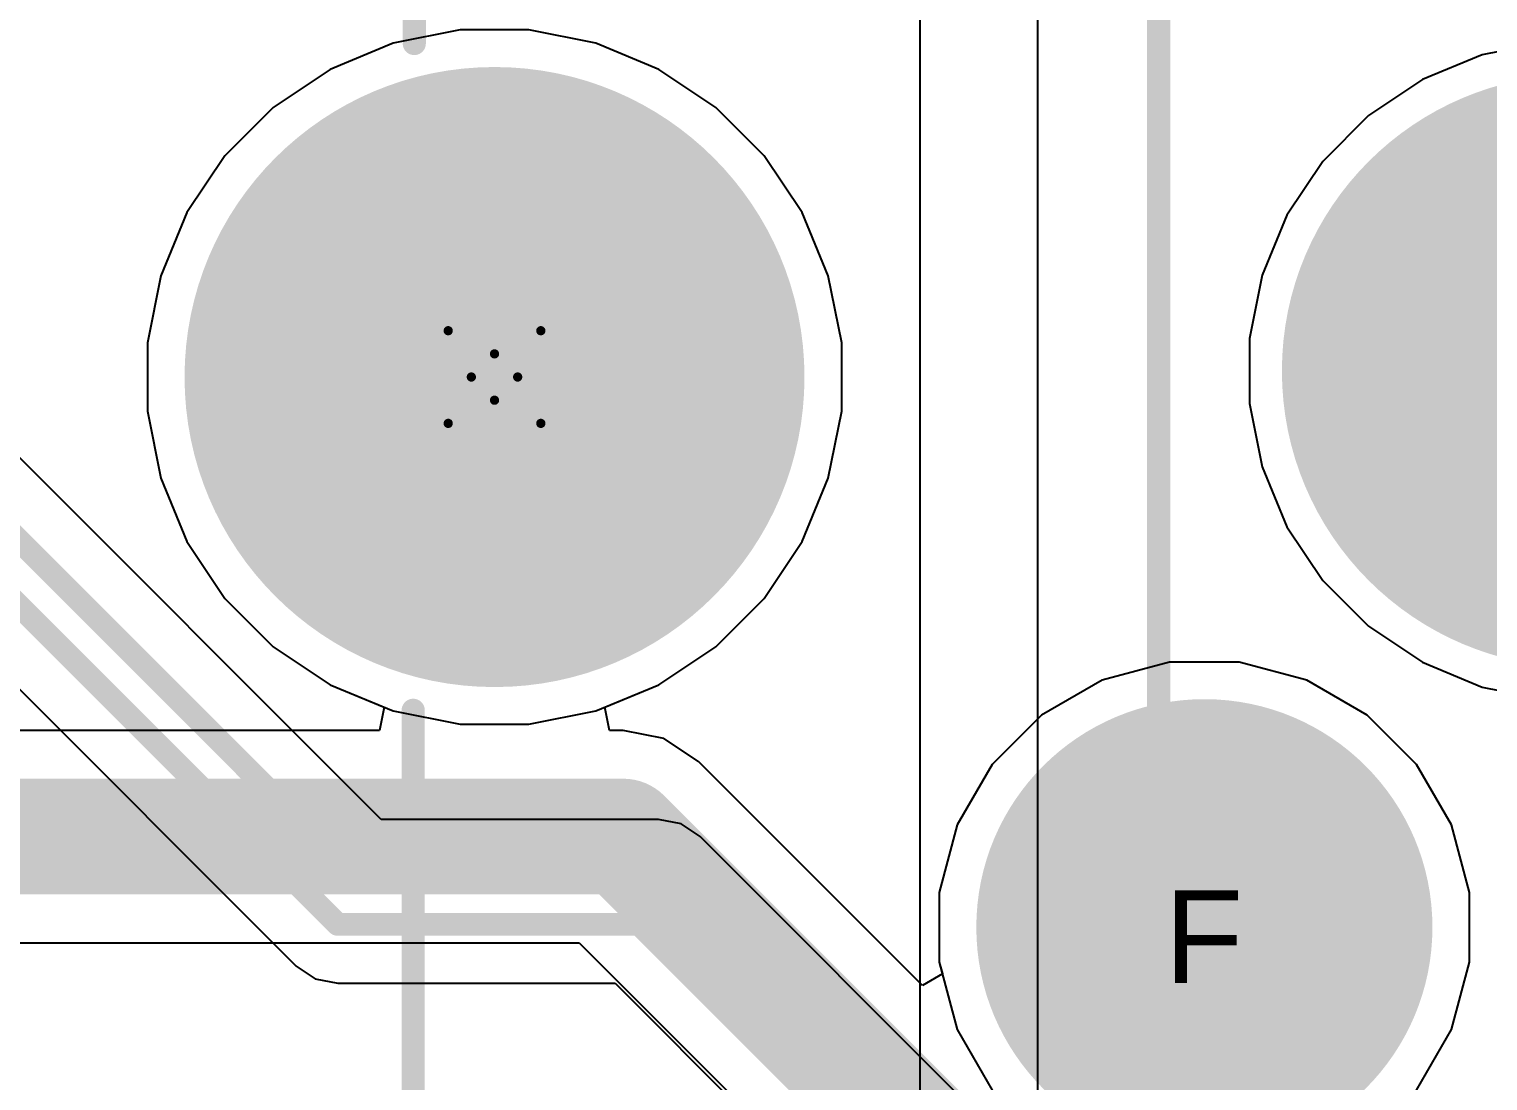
# Model space of a CAD drawing. Header units: inches. Extents: x 0 to 5271, y 0 to 5417.
# Drawn here: x 97.48 to 105.48, y 96.83 to 102.6 of the extents above; entities that cross this region are included whole.
import ezdxf

# ---------------------------------------------------------------- set-up
doc = ezdxf.new("R2010")
doc.units = ezdxf.units.IN
for name, color, linetype in [('Bottom Layer', 5, 'Continuous'), ('Bottom Solder', 6, 'Continuous'), ('Drill Drawing', 1, 'Continuous'), ('L2_GND1', 16, 'Continuous'), ('L3_SIG1', 76, 'Continuous'), ('L4_PWR', 90, 'Continuous'), ('L5_GND2', 156, 'Continuous'), ('L6_SIG2', 130, 'Continuous'), ('L7_GND3', 216, 'Continuous'), ('Multi-Layer', 9, 'Continuous'), ('Pad Holes', 156, 'Continuous'), ('Top Layer', 1, 'Continuous'), ('Top Overlay', 2, 'Continuous'), ('Top Solder', 216, 'Continuous')]:
    doc.layers.add(name, color=color, linetype=linetype)
doc.styles.add('Arial', font='', dxfattribs={"height": 0.2})
doc.styles.get('Arial').set_extended_font_data('Arial')

# ---------------------------------------------------------------- blocks, each defined once
blk = doc.blocks.new('HR911130C_519')
at = {"layer": 'Bottom Layer'}
h = blk.add_hatch(color=5, dxfattribs=at)
edge = h.paths.add_edge_path()
edge.add_arc((-7.75, -1.079), 1.2, 0, 360)
at = {"layer": 'Bottom Solder'}
h = blk.add_hatch(color=6, dxfattribs=at)
edge = h.paths.add_edge_path()
edge.add_arc((-7.75, -1.079), 1.2508, 0, 360)
at = {"layer": 'L2_GND1'}
h = blk.add_hatch(color=16, dxfattribs=at)
edge = h.paths.add_edge_path()
edge.add_arc((-7.75, -1.079), 1.2, 0, 360)
at = {"layer": 'L3_SIG1'}
h = blk.add_hatch(color=76, dxfattribs=at)
edge = h.paths.add_edge_path()
edge.add_arc((-7.75, -1.079), 1.2, 0, 360)
at = {"layer": 'L4_PWR'}
h = blk.add_hatch(color=90, dxfattribs=at)
edge = h.paths.add_edge_path()
edge.add_arc((-7.75, -1.079), 1.2, 0, 360)
at = {"layer": 'L5_GND2'}
h = blk.add_hatch(color=156, dxfattribs=at)
edge = h.paths.add_edge_path()
edge.add_arc((-7.75, -1.079), 1.2, 0, 360)
at = {"layer": 'L6_SIG2'}
h = blk.add_hatch(color=130, dxfattribs=at)
edge = h.paths.add_edge_path()
edge.add_arc((-7.75, -1.079), 1.2, 0, 360)
at = {"layer": 'L7_GND3'}
h = blk.add_hatch(color=216, dxfattribs=at)
edge = h.paths.add_edge_path()
edge.add_arc((-7.75, -1.079), 1.2, 0, 360)
at = {"layer": 'Multi-Layer'}
h = blk.add_hatch(color=9, dxfattribs=at)
edge = h.paths.add_edge_path()
edge.add_arc((-7.75, -1.079), 1.2, 0, 360)
at = {"layer": 'Pad Holes'}
h = blk.add_hatch(color=7, dxfattribs=at)
edge = h.paths.add_edge_path()
edge.add_arc((-5.6998, 1.9716), 1.625, 0, 360)
h = blk.add_hatch(color=7, dxfattribs=at)
edge = h.paths.add_edge_path()
edge.add_arc((-7.75, -1.079), 0.815, 0, 360)
at = {"layer": 'Top Layer'}
h = blk.add_hatch(color=1, dxfattribs=at)
edge = h.paths.add_edge_path()
edge.add_arc((-7.75, -1.079), 1.2, 0, 360)
at = {"layer": 'Top Solder'}
h = blk.add_hatch(color=216, dxfattribs=at)
edge = h.paths.add_edge_path()
edge.add_arc((-7.75, -1.079), 1.2508, 0, 360)
at = {"layer": 'Top Overlay'}
blk.add_lwpolyline([(-8.001, -8.5694, 0.127, 0.127, 0), (-8.001, 12.7666, 0.127, 0.127, 0)], format="xyseb", dxfattribs=at)
blk = doc.blocks.new('U224_081N_1BR61_529')
at = {"layer": 'Bottom Layer'}
h = blk.add_hatch(color=5, dxfattribs=at)
edge = h.paths.add_edge_path()
edge.add_arc((-7.05, -2.895), 1.65, 0, 360)
at = {"layer": 'Bottom Solder'}
h = blk.add_hatch(color=6, dxfattribs=at)
edge = h.paths.add_edge_path()
edge.add_arc((-7.05, -2.895), 1.7, 0, 360)
at = {"layer": 'L2_GND1'}
h = blk.add_hatch(color=16, dxfattribs=at)
edge = h.paths.add_edge_path()
edge.add_arc((-7.05, -2.895), 1.65, 0, 360)
at = {"layer": 'L3_SIG1'}
h = blk.add_hatch(color=76, dxfattribs=at)
edge = h.paths.add_edge_path()
edge.add_arc((-7.05, -2.895), 1.65, 0, 360)
at = {"layer": 'L4_PWR'}
h = blk.add_hatch(color=90, dxfattribs=at)
edge = h.paths.add_edge_path()
edge.add_arc((-7.05, -2.895), 1.65, 0, 360)
at = {"layer": 'L5_GND2'}
h = blk.add_hatch(color=156, dxfattribs=at)
edge = h.paths.add_edge_path()
edge.add_arc((-7.05, -2.895), 1.65, 0, 360)
at = {"layer": 'L6_SIG2'}
h = blk.add_hatch(color=130, dxfattribs=at)
edge = h.paths.add_edge_path()
edge.add_arc((-7.05, -2.895), 1.65, 0, 360)
at = {"layer": 'L7_GND3'}
h = blk.add_hatch(color=216, dxfattribs=at)
edge = h.paths.add_edge_path()
edge.add_arc((-7.05, -2.895), 1.65, 0, 360)
at = {"layer": 'Multi-Layer'}
h = blk.add_hatch(color=9, dxfattribs=at)
edge = h.paths.add_edge_path()
edge.add_arc((-7.05, -2.895), 1.65, 0, 360)
at = {"layer": 'Pad Holes'}
h = blk.add_hatch(color=7, dxfattribs=at)
edge = h.paths.add_edge_path()
edge.add_arc((-7.05, -2.895), 1.25, 0, 360)
at = {"layer": 'Top Layer'}
h = blk.add_hatch(color=1, dxfattribs=at)
edge = h.paths.add_edge_path()
edge.add_arc((-7.05, -2.895), 1.65, 0, 360)
at = {"layer": 'Top Solder'}
h = blk.add_hatch(color=216, dxfattribs=at)
edge = h.paths.add_edge_path()
edge.add_arc((-7.05, -2.895), 1.7, 0, 360)
at = {"layer": 'Top Overlay'}
for points in [[(-6.604, 1.0675, 0.127, 0.127, 0), (-6.604, -1.0676, 0.127, 0.127, 0)], [(-6.61, -4.7239, 0.127, 0.127, 0), (-6.61, -12.2042, 0.127, 0.127, 0)]]:
    blk.add_lwpolyline(points, format="xyseb", dxfattribs=at)
for points in [[(-6.6358, -1.0676, 0.0635, 0.0635, 1), (-6.5723, -1.0676, 0.0635, 0.0635, 1)], [(-6.6417, -4.7239, 0.0635, 0.0635, 1), (-6.5782, -4.7239, 0.0635, 0.0635, 1)]]:
    blk.add_lwpolyline(points, format="xyseb", close=True, dxfattribs=at)

msp = doc.modelspace()

# ---------------------------------------------------------------- linework, layer by layer
at = {"layer": 'Bottom Layer'}
for p, q in [((103.0075, 110), (103.0075, 89.9861)), ((103.0075, 103.7425), (103.0075, 98.8145)), ((99.8425, 102.595), (99.4746, 102.5218)), ((100.2175, 102.595), (99.8425, 102.595)), ((100.5854, 102.5218), (100.2175, 102.595)), ((99.4746, 102.5218), (99.1281, 102.3783)), ((100.9319, 102.3783), (100.5854, 102.5218)), ((99.1281, 102.3783), (98.8163, 102.1699)), ((101.2437, 102.1699), (100.9319, 102.3783)), ((98.8163, 102.1699), (98.5511, 101.9047)), ((101.509, 101.9047), (101.2437, 102.1699)), ((98.5511, 101.9047), (98.3427, 101.5929)), ((101.7173, 101.5929), (101.509, 101.9047)), ((98.3427, 101.5929), (98.1992, 101.2464)), ((101.8608, 101.2464), (101.7173, 101.5929)), ((98.1992, 101.2464), (98.126, 100.8785)), ((101.934, 100.8785), (101.8608, 101.2464)), ((98.126, 100.8785), (98.126, 100.5035)), ((101.934, 100.5035), (101.934, 100.8785)), ((98.126, 100.5035), (98.1992, 100.1356)), ((101.8608, 100.1356), (101.934, 100.5035)), ((98.1992, 100.1356), (98.3427, 99.7891)), ((101.7173, 99.7891), (101.8608, 100.1356)), ((98.3427, 99.7891), (98.5511, 99.4773)), ((101.509, 99.4773), (101.7173, 99.7891)), ((98.5511, 99.4773), (98.8163, 99.2121)), ((101.2437, 99.2121), (101.509, 99.4773)), ((98.8163, 99.2121), (99.1281, 99.0037)), ((100.9319, 99.0037), (101.2437, 99.2121)), ((99.1281, 99.0037), (99.4251, 98.8807)), ((100.635, 98.8807), (100.9319, 99.0037)), ((99.4251, 98.8807), (99.3998, 98.7537)), ((100.6602, 98.7537), (100.635, 98.8807)), ((103.0075, 98.8145), (102.7597, 98.5666)), ((99.3998, 98.7537), (97.2452, 98.7537)), ((100.7361, 98.7537), (100.6602, 98.7537)), ((100.9591, 98.7093), (100.7361, 98.7537)), ((101.1481, 98.583), (100.9591, 98.7093)), ((102.3764, 97.3547), (101.1481, 98.583)), ((102.7597, 98.5666), (102.5683, 98.235)), ((102.5683, 98.235), (102.4692, 97.8652)), ((102.4692, 97.8652), (102.4692, 97.4824)), ((97.2452, 97.5883), (100.4947, 97.5883)), ((100.4947, 97.5883), (102.482, 95.601)), ((102.4692, 97.4824), (102.4864, 97.4182)), ((102.4864, 97.4182), (102.3764, 97.3547))]:
    msp.add_line(p, q, dxfattribs=at)
for points in [[(96.48, 98.171, 0.635, 0.635, 0), (100.7361, 98.171, 0.635, 0.635, 0)], [(100.7361, 98.171, 0.635, 0.635, 0), (103.0647, 95.8424, 0.635, 0.635, 0)]]:
    msp.add_lwpolyline(points, format="xyseb", dxfattribs=at)
msp.add_lwpolyline([(100.5773, 98.171, 0.3175, 0.3175, 1), (100.8948, 98.171, 0.3175, 0.3175, 1)], format="xyseb", close=True, dxfattribs=at)
msp.add_lwpolyline([(100.5773, 98.171, 0.3175, 0.3175, 1), (100.8948, 98.171, 0.3175, 0.3175, 1)], format="xyseb", close=True, dxfattribs=at)
at = {"layer": 'Drill Drawing'}
for points in [[(99.776, 100.945, 0.0508, 0.0508, 0), (100.03, 100.818, 0.0508, 0.0508, 0)], [(99.776, 100.945, 0.0508, 0.0508, 0), (99.903, 100.691, 0.0508, 0.0508, 0)], [(100.03, 100.818, 0.0508, 0.0508, 0), (100.284, 100.945, 0.0508, 0.0508, 0)], [(100.157, 100.691, 0.0508, 0.0508, 0), (100.284, 100.945, 0.0508, 0.0508, 0)], [(99.776, 100.437, 0.0508, 0.0508, 0), (99.903, 100.691, 0.0508, 0.0508, 0)], [(100.157, 100.691, 0.0508, 0.0508, 0), (100.284, 100.437, 0.0508, 0.0508, 0)], [(99.776, 100.437, 0.0508, 0.0508, 0), (100.03, 100.564, 0.0508, 0.0508, 0)], [(100.03, 100.564, 0.0508, 0.0508, 0), (100.284, 100.437, 0.0508, 0.0508, 0)]]:
    msp.add_lwpolyline(points, format="xyseb", dxfattribs=at)
for points in [[(99.7633, 100.945, 0.0254, 0.0254, 1), (99.7887, 100.945, 0.0254, 0.0254, 1)], [(99.7633, 100.945, 0.0254, 0.0254, 1), (99.7887, 100.945, 0.0254, 0.0254, 1)], [(100.2713, 100.945, 0.0254, 0.0254, 1), (100.2967, 100.945, 0.0254, 0.0254, 1)], [(100.2713, 100.945, 0.0254, 0.0254, 1), (100.2967, 100.945, 0.0254, 0.0254, 1)], [(100.0173, 100.818, 0.0254, 0.0254, 1), (100.0427, 100.818, 0.0254, 0.0254, 1)], [(100.0173, 100.818, 0.0254, 0.0254, 1), (100.0427, 100.818, 0.0254, 0.0254, 1)], [(99.8903, 100.691, 0.0254, 0.0254, 1), (99.9157, 100.691, 0.0254, 0.0254, 1)], [(99.8903, 100.691, 0.0254, 0.0254, 1), (99.9157, 100.691, 0.0254, 0.0254, 1)], [(100.1443, 100.691, 0.0254, 0.0254, 1), (100.1697, 100.691, 0.0254, 0.0254, 1)], [(100.1443, 100.691, 0.0254, 0.0254, 1), (100.1697, 100.691, 0.0254, 0.0254, 1)], [(100.0173, 100.564, 0.0254, 0.0254, 1), (100.0427, 100.564, 0.0254, 0.0254, 1)], [(100.0173, 100.564, 0.0254, 0.0254, 1), (100.0427, 100.564, 0.0254, 0.0254, 1)], [(99.7633, 100.437, 0.0254, 0.0254, 1), (99.7887, 100.437, 0.0254, 0.0254, 1)], [(99.7633, 100.437, 0.0254, 0.0254, 1), (99.7887, 100.437, 0.0254, 0.0254, 1)], [(100.2713, 100.437, 0.0254, 0.0254, 1), (100.2967, 100.437, 0.0254, 0.0254, 1)], [(100.2713, 100.437, 0.0254, 0.0254, 1), (100.2967, 100.437, 0.0254, 0.0254, 1)]]:
    msp.add_lwpolyline(points, format="xyseb", close=True, dxfattribs=at)
at = {"layer": 'L2_GND1'}
for p, q in [((105.7959, 102.5272), (105.4476, 102.4579)), ((105.4476, 102.4579), (105.1195, 102.322)), ((105.1195, 102.322), (104.8242, 102.1247)), ((104.8242, 102.1247), (104.5731, 101.8736)), ((104.5731, 101.8736), (104.3758, 101.5783)), ((104.3758, 101.5783), (104.2399, 101.2502)), ((104.2399, 101.2502), (104.1706, 100.9019)), ((104.1706, 100.9019), (104.1706, 100.5468)), ((104.1706, 100.5468), (104.2399, 100.1985)), ((104.2399, 100.1985), (104.3758, 99.8704)), ((104.3758, 99.8704), (104.5731, 99.5752)), ((104.5731, 99.5752), (104.8242, 99.324)), ((104.8242, 99.324), (105.1195, 99.1268)), ((105.1195, 99.1268), (105.4476, 98.9909)), ((105.4476, 98.9909), (105.7959, 98.9216))]:
    msp.add_line(p, q, dxfattribs=at)
at = {"layer": 'L3_SIG1'}
for p, q in [((99.8425, 102.595), (99.4746, 102.5218)), ((100.2175, 102.595), (99.8425, 102.595)), ((100.5854, 102.5218), (100.2175, 102.595)), ((99.4746, 102.5218), (99.1281, 102.3783)), ((100.9319, 102.3783), (100.5854, 102.5218)), ((105.7959, 102.5272), (105.4476, 102.4579)), ((105.4476, 102.4579), (105.1195, 102.322)), ((99.1281, 102.3783), (98.8163, 102.1699)), ((101.2437, 102.1699), (100.9319, 102.3783)), ((105.1195, 102.322), (104.8242, 102.1247)), ((98.8163, 102.1699), (98.5511, 101.9047)), ((101.509, 101.9047), (101.2437, 102.1699)), ((104.8242, 102.1247), (104.5731, 101.8736)), ((98.5511, 101.9047), (98.3427, 101.5929)), ((101.7173, 101.5929), (101.509, 101.9047)), ((104.5731, 101.8736), (104.3758, 101.5783)), ((98.3427, 101.5929), (98.1992, 101.2464)), ((101.8608, 101.2464), (101.7173, 101.5929)), ((104.3758, 101.5783), (104.2399, 101.2502)), ((98.1992, 101.2464), (98.126, 100.8785)), ((101.934, 100.8785), (101.8608, 101.2464)), ((104.2399, 101.2502), (104.1706, 100.9019)), ((99.4085, 98.2654), (96.5721, 101.1017)), ((104.1706, 100.9019), (104.1706, 100.5468)), ((98.126, 100.8785), (98.126, 100.5035)), ((101.934, 100.5035), (101.934, 100.8785)), ((98.126, 100.5035), (98.1992, 100.1356)), ((101.8608, 100.1356), (101.934, 100.5035)), ((104.1706, 100.5468), (104.2399, 100.1985)), ((96.1053, 100.2978), (98.9417, 97.4614)), ((104.2399, 100.1985), (104.3758, 99.8704)), ((98.1992, 100.1356), (98.3427, 99.7891)), ((101.7173, 99.7891), (101.8608, 100.1356)), ((104.3758, 99.8704), (104.5731, 99.5752)), ((98.3427, 99.7891), (98.5511, 99.4773)), ((101.509, 99.4773), (101.7173, 99.7891)), ((104.5731, 99.5752), (104.8242, 99.324)), ((98.5511, 99.4773), (98.8163, 99.2121)), ((101.2437, 99.2121), (101.509, 99.4773)), ((104.8242, 99.324), (105.1195, 99.1268)), ((98.8163, 99.2121), (99.1281, 99.0037)), ((100.9319, 99.0037), (101.2437, 99.2121)), ((103.7318, 99.1278), (103.362, 99.0287)), ((104.1146, 99.1278), (103.7318, 99.1278)), ((104.4844, 99.0287), (104.1146, 99.1278)), ((105.1195, 99.1268), (105.4476, 98.9909)), ((99.1281, 99.0037), (99.4746, 98.8602)), ((100.5854, 98.8602), (100.9319, 99.0037)), ((103.362, 99.0287), (103.0304, 98.8373)), ((104.816, 98.8373), (104.4844, 99.0287)), ((105.4476, 98.9909), (105.7959, 98.9216)), ((99.4746, 98.8602), (99.8425, 98.787)), ((100.2175, 98.787), (100.5854, 98.8602)), ((103.0304, 98.8373), (102.7597, 98.5666)), ((105.0867, 98.5666), (104.816, 98.8373)), ((99.8425, 98.787), (100.2175, 98.787)), ((102.7597, 98.5666), (102.5683, 98.235)), ((105.2781, 98.235), (105.0867, 98.5666)), ((100.9292, 98.2654), (99.4085, 98.2654)), ((101.0528, 98.2408), (100.9292, 98.2654)), ((101.1575, 98.1708), (101.0528, 98.2408)), ((103.7978, 95.5305), (101.1575, 98.1708)), ((102.5683, 98.235), (102.4692, 97.8652)), ((105.3772, 97.8652), (105.2781, 98.235)), ((102.4692, 97.8652), (102.4692, 97.4824)), ((105.3772, 97.4824), (105.3772, 97.8652)), ((98.9417, 97.4614), (99.0465, 97.3914)), ((102.4692, 97.4824), (102.5683, 97.1126)), ((105.2781, 97.1126), (105.3772, 97.4824)), ((99.0465, 97.3914), (99.1701, 97.3668)), ((99.1701, 97.3668), (100.6908, 97.3668)), ((100.6908, 97.3668), (102.9939, 95.0637)), ((102.5683, 97.1126), (102.7597, 96.781)), ((105.0867, 96.781), (105.2781, 97.1126))]:
    msp.add_line(p, q, dxfattribs=at)
for points in [[(96.3437, 100.8733, 0.1256, 0.1256, 0), (99.2747, 97.9424, 0.1256, 0.1256, 0)], [(96.2391, 100.6208, 0.1256, 0.1256, 0), (99.1701, 97.6898, 0.1256, 0.1256, 0)], [(99.2747, 97.9424, 0.1256, 0.1256, 0), (100.9292, 97.9424, 0.1256, 0.1256, 0)], [(100.9292, 97.9424, 0.1256, 0.1256, 0), (103.5694, 95.3021, 0.1256, 0.1256, 0)], [(99.1701, 97.6898, 0.1256, 0.1256, 0), (100.8245, 97.6898, 0.1256, 0.1256, 0)], [(100.8245, 97.6898, 0.1256, 0.1256, 0), (103.3169, 95.1975, 0.1256, 0.1256, 0)]]:
    msp.add_lwpolyline(points, format="xyseb", dxfattribs=at)
for points in [[(99.2433, 97.9424, 0.0628, 0.0628, 1), (99.3061, 97.9424, 0.0628, 0.0628, 1)], [(99.2433, 97.9424, 0.0628, 0.0628, 1), (99.3061, 97.9424, 0.0628, 0.0628, 1)], [(100.8978, 97.9424, 0.0628, 0.0628, 1), (100.9606, 97.9424, 0.0628, 0.0628, 1)], [(100.8978, 97.9424, 0.0628, 0.0628, 1), (100.9606, 97.9424, 0.0628, 0.0628, 1)], [(99.1387, 97.6898, 0.0628, 0.0628, 1), (99.2014, 97.6898, 0.0628, 0.0628, 1)], [(99.1387, 97.6898, 0.0628, 0.0628, 1), (99.2014, 97.6898, 0.0628, 0.0628, 1)], [(100.7932, 97.6898, 0.0628, 0.0628, 1), (100.8559, 97.6898, 0.0628, 0.0628, 1)], [(100.7932, 97.6898, 0.0628, 0.0628, 1), (100.8559, 97.6898, 0.0628, 0.0628, 1)]]:
    msp.add_lwpolyline(points, format="xyseb", close=True, dxfattribs=at)
at = {"layer": 'L4_PWR'}
for p, q in [((99.8425, 102.595), (99.4746, 102.5218)), ((100.2175, 102.595), (99.8425, 102.595)), ((100.5854, 102.5218), (100.2175, 102.595)), ((99.4746, 102.5218), (99.1281, 102.3783)), ((100.9319, 102.3783), (100.5854, 102.5218)), ((105.7959, 102.5272), (105.4476, 102.4579)), ((105.4476, 102.4579), (105.1195, 102.322)), ((99.1281, 102.3783), (98.8163, 102.1699)), ((101.2437, 102.1699), (100.9319, 102.3783)), ((105.1195, 102.322), (104.8242, 102.1247)), ((98.8163, 102.1699), (98.5511, 101.9047)), ((101.509, 101.9047), (101.2437, 102.1699)), ((104.8242, 102.1247), (104.5731, 101.8736)), ((98.5511, 101.9047), (98.3427, 101.5929)), ((101.7173, 101.5929), (101.509, 101.9047)), ((104.5731, 101.8736), (104.3758, 101.5783)), ((98.3427, 101.5929), (98.1992, 101.2464)), ((101.8608, 101.2464), (101.7173, 101.5929)), ((104.3758, 101.5783), (104.2399, 101.2502)), ((98.1992, 101.2464), (98.126, 100.8785)), ((101.934, 100.8785), (101.8608, 101.2464)), ((104.2399, 101.2502), (104.1706, 100.9019)), ((104.1706, 100.9019), (104.1706, 100.5468)), ((98.126, 100.8785), (98.126, 100.5035)), ((101.934, 100.5035), (101.934, 100.8785)), ((98.126, 100.5035), (98.1992, 100.1356)), ((101.8608, 100.1356), (101.934, 100.5035)), ((104.1706, 100.5468), (104.2399, 100.1985)), ((104.2399, 100.1985), (104.3758, 99.8704)), ((98.1992, 100.1356), (98.3427, 99.7891)), ((101.7173, 99.7891), (101.8608, 100.1356)), ((104.3758, 99.8704), (104.5731, 99.5752)), ((98.3427, 99.7891), (98.5511, 99.4773)), ((101.509, 99.4773), (101.7173, 99.7891)), ((104.5731, 99.5752), (104.8242, 99.324)), ((98.5511, 99.4773), (98.8163, 99.2121)), ((101.2437, 99.2121), (101.509, 99.4773)), ((104.8242, 99.324), (105.1195, 99.1268)), ((98.8163, 99.2121), (99.1281, 99.0037)), ((100.9319, 99.0037), (101.2437, 99.2121)), ((103.7318, 99.1278), (103.362, 99.0287)), ((104.1146, 99.1278), (103.7318, 99.1278)), ((104.4844, 99.0287), (104.1146, 99.1278)), ((105.1195, 99.1268), (105.4476, 98.9909)), ((99.1281, 99.0037), (99.4746, 98.8602)), ((100.5854, 98.8602), (100.9319, 99.0037)), ((103.362, 99.0287), (103.0304, 98.8373)), ((104.816, 98.8373), (104.4844, 99.0287)), ((105.4476, 98.9909), (105.7959, 98.9216)), ((99.4746, 98.8602), (99.8425, 98.787)), ((100.2175, 98.787), (100.5854, 98.8602)), ((103.0304, 98.8373), (102.7597, 98.5666)), ((105.0867, 98.5666), (104.816, 98.8373)), ((99.8425, 98.787), (100.2175, 98.787)), ((102.7597, 98.5666), (102.5683, 98.235)), ((105.2781, 98.235), (105.0867, 98.5666)), ((102.5683, 98.235), (102.4692, 97.8652)), ((105.3772, 97.8652), (105.2781, 98.235)), ((102.4692, 97.8652), (102.4692, 97.4824)), ((105.3772, 97.4824), (105.3772, 97.8652)), ((102.4692, 97.4824), (102.5683, 97.1126)), ((105.2781, 97.1126), (105.3772, 97.4824)), ((102.5683, 97.1126), (102.7597, 96.781)), ((105.0867, 96.781), (105.2781, 97.1126))]:
    msp.add_line(p, q, dxfattribs=at)
at = {"layer": 'L5_GND2'}
for p, q in [((99.8425, 102.595), (99.4746, 102.5218)), ((100.2175, 102.595), (99.8425, 102.595)), ((100.5854, 102.5218), (100.2175, 102.595)), ((99.4746, 102.5218), (99.1281, 102.3783)), ((100.9319, 102.3783), (100.5854, 102.5218)), ((105.7959, 102.5272), (105.4476, 102.4579)), ((105.4476, 102.4579), (105.1195, 102.322)), ((99.1281, 102.3783), (98.8163, 102.1699)), ((101.2437, 102.1699), (100.9319, 102.3783)), ((105.1195, 102.322), (104.8242, 102.1247)), ((98.8163, 102.1699), (98.5511, 101.9047)), ((101.509, 101.9047), (101.2437, 102.1699)), ((104.8242, 102.1247), (104.5731, 101.8736)), ((98.5511, 101.9047), (98.3427, 101.5929)), ((101.7173, 101.5929), (101.509, 101.9047)), ((104.5731, 101.8736), (104.3758, 101.5783)), ((98.3427, 101.5929), (98.1992, 101.2464)), ((101.8608, 101.2464), (101.7173, 101.5929)), ((104.3758, 101.5783), (104.2399, 101.2502)), ((98.1992, 101.2464), (98.126, 100.8785)), ((101.934, 100.8785), (101.8608, 101.2464)), ((104.2399, 101.2502), (104.1706, 100.9019)), ((104.1706, 100.9019), (104.1706, 100.5468)), ((98.126, 100.8785), (98.126, 100.5035)), ((101.934, 100.5035), (101.934, 100.8785)), ((98.126, 100.5035), (98.1992, 100.1356)), ((101.8608, 100.1356), (101.934, 100.5035)), ((104.1706, 100.5468), (104.2399, 100.1985)), ((104.2399, 100.1985), (104.3758, 99.8704)), ((98.1992, 100.1356), (98.3427, 99.7891)), ((101.7173, 99.7891), (101.8608, 100.1356)), ((104.3758, 99.8704), (104.5731, 99.5752)), ((98.3427, 99.7891), (98.5511, 99.4773)), ((101.509, 99.4773), (101.7173, 99.7891)), ((104.5731, 99.5752), (104.8242, 99.324)), ((98.5511, 99.4773), (98.8163, 99.2121)), ((101.2437, 99.2121), (101.509, 99.4773)), ((104.8242, 99.324), (105.1195, 99.1268)), ((98.8163, 99.2121), (99.1281, 99.0037)), ((100.9319, 99.0037), (101.2437, 99.2121)), ((103.7318, 99.1278), (103.362, 99.0287)), ((104.1146, 99.1278), (103.7318, 99.1278)), ((104.4844, 99.0287), (104.1146, 99.1278)), ((105.1195, 99.1268), (105.4476, 98.9909)), ((99.1281, 99.0037), (99.4746, 98.8602)), ((100.5854, 98.8602), (100.9319, 99.0037)), ((103.362, 99.0287), (103.0304, 98.8373)), ((104.816, 98.8373), (104.4844, 99.0287)), ((105.4476, 98.9909), (105.7959, 98.9216)), ((99.4746, 98.8602), (99.8425, 98.787)), ((100.2175, 98.787), (100.5854, 98.8602)), ((103.0304, 98.8373), (102.7597, 98.5666)), ((105.0867, 98.5666), (104.816, 98.8373)), ((99.8425, 98.787), (100.2175, 98.787)), ((102.7597, 98.5666), (102.5683, 98.235)), ((105.2781, 98.235), (105.0867, 98.5666)), ((102.5683, 98.235), (102.4692, 97.8652)), ((105.3772, 97.8652), (105.2781, 98.235)), ((102.4692, 97.8652), (102.4692, 97.4824)), ((105.3772, 97.4824), (105.3772, 97.8652)), ((102.4692, 97.4824), (102.5683, 97.1126)), ((105.2781, 97.1126), (105.3772, 97.4824)), ((102.5683, 97.1126), (102.7597, 96.781)), ((105.0867, 96.781), (105.2781, 97.1126))]:
    msp.add_line(p, q, dxfattribs=at)
at = {"layer": 'L6_SIG2'}
for p, q in [((99.8425, 102.595), (99.4746, 102.5218)), ((100.2175, 102.595), (99.8425, 102.595)), ((100.5854, 102.5218), (100.2175, 102.595)), ((99.4746, 102.5218), (99.1281, 102.3783)), ((100.9319, 102.3783), (100.5854, 102.5218)), ((105.7959, 102.5272), (105.4476, 102.4579)), ((105.4476, 102.4579), (105.1195, 102.322)), ((99.1281, 102.3783), (98.8163, 102.1699)), ((101.2437, 102.1699), (100.9319, 102.3783)), ((105.1195, 102.322), (104.8242, 102.1247)), ((98.8163, 102.1699), (98.5511, 101.9047)), ((101.509, 101.9047), (101.2437, 102.1699)), ((104.8242, 102.1247), (104.5731, 101.8736)), ((98.5511, 101.9047), (98.3427, 101.5929)), ((101.7173, 101.5929), (101.509, 101.9047)), ((104.5731, 101.8736), (104.3758, 101.5783)), ((98.3427, 101.5929), (98.1992, 101.2464)), ((101.8608, 101.2464), (101.7173, 101.5929)), ((104.3758, 101.5783), (104.2399, 101.2502)), ((98.1992, 101.2464), (98.126, 100.8785)), ((101.934, 100.8785), (101.8608, 101.2464)), ((104.2399, 101.2502), (104.1706, 100.9019)), ((104.1706, 100.9019), (104.1706, 100.5468)), ((98.126, 100.8785), (98.126, 100.5035)), ((101.934, 100.5035), (101.934, 100.8785)), ((98.126, 100.5035), (98.1992, 100.1356)), ((101.8608, 100.1356), (101.934, 100.5035)), ((104.1706, 100.5468), (104.2399, 100.1985)), ((104.2399, 100.1985), (104.3758, 99.8704)), ((98.1992, 100.1356), (98.3427, 99.7891)), ((101.7173, 99.7891), (101.8608, 100.1356)), ((104.3758, 99.8704), (104.5731, 99.5752)), ((98.3427, 99.7891), (98.5511, 99.4773)), ((101.509, 99.4773), (101.7173, 99.7891)), ((104.5731, 99.5752), (104.8242, 99.324)), ((98.5511, 99.4773), (98.8163, 99.2121)), ((101.2437, 99.2121), (101.509, 99.4773)), ((104.8242, 99.324), (105.1195, 99.1268)), ((98.8163, 99.2121), (99.1281, 99.0037)), ((100.9319, 99.0037), (101.2437, 99.2121)), ((103.7318, 99.1278), (103.362, 99.0287)), ((104.1146, 99.1278), (103.7318, 99.1278)), ((104.4844, 99.0287), (104.1146, 99.1278)), ((105.1195, 99.1268), (105.4476, 98.9909)), ((99.1281, 99.0037), (99.4746, 98.8602)), ((100.5854, 98.8602), (100.9319, 99.0037)), ((103.362, 99.0287), (103.0304, 98.8373)), ((104.816, 98.8373), (104.4844, 99.0287)), ((105.4476, 98.9909), (105.7959, 98.9216)), ((99.4746, 98.8602), (99.8425, 98.787)), ((100.2175, 98.787), (100.5854, 98.8602)), ((103.0304, 98.8373), (102.7597, 98.5666)), ((105.0867, 98.5666), (104.816, 98.8373)), ((99.8425, 98.787), (100.2175, 98.787)), ((102.7597, 98.5666), (102.5683, 98.235)), ((105.2781, 98.235), (105.0867, 98.5666)), ((102.5683, 98.235), (102.4692, 97.8652)), ((105.3772, 97.8652), (105.2781, 98.235)), ((102.4692, 97.8652), (102.4692, 97.4824)), ((105.3772, 97.4824), (105.3772, 97.8652)), ((102.4692, 97.4824), (102.5683, 97.1126)), ((105.2781, 97.1126), (105.3772, 97.4824)), ((102.5683, 97.1126), (102.7597, 96.781)), ((105.0867, 96.781), (105.2781, 97.1126))]:
    msp.add_line(p, q, dxfattribs=at)
at = {"layer": 'L7_GND3'}
for p, q in [((99.8425, 102.595), (99.4746, 102.5218)), ((100.2175, 102.595), (99.8425, 102.595)), ((100.5854, 102.5218), (100.2175, 102.595)), ((99.4746, 102.5218), (99.1281, 102.3783)), ((100.9319, 102.3783), (100.5854, 102.5218)), ((105.7959, 102.5272), (105.4476, 102.4579)), ((105.4476, 102.4579), (105.1195, 102.322)), ((99.1281, 102.3783), (98.8163, 102.1699)), ((101.2437, 102.1699), (100.9319, 102.3783)), ((105.1195, 102.322), (104.8242, 102.1247)), ((98.8163, 102.1699), (98.5511, 101.9047)), ((101.509, 101.9047), (101.2437, 102.1699)), ((104.8242, 102.1247), (104.5731, 101.8736)), ((98.5511, 101.9047), (98.3427, 101.5929)), ((101.7173, 101.5929), (101.509, 101.9047)), ((104.5731, 101.8736), (104.3758, 101.5783)), ((98.3427, 101.5929), (98.1992, 101.2464)), ((101.8608, 101.2464), (101.7173, 101.5929)), ((104.3758, 101.5783), (104.2399, 101.2502)), ((98.1992, 101.2464), (98.126, 100.8785)), ((101.934, 100.8785), (101.8608, 101.2464)), ((104.2399, 101.2502), (104.1706, 100.9019)), ((104.1706, 100.9019), (104.1706, 100.5468)), ((98.126, 100.8785), (98.126, 100.5035)), ((101.934, 100.5035), (101.934, 100.8785)), ((98.126, 100.5035), (98.1992, 100.1356)), ((101.8608, 100.1356), (101.934, 100.5035)), ((104.1706, 100.5468), (104.2399, 100.1985)), ((104.2399, 100.1985), (104.3758, 99.8704)), ((98.1992, 100.1356), (98.3427, 99.7891)), ((101.7173, 99.7891), (101.8608, 100.1356)), ((104.3758, 99.8704), (104.5731, 99.5752)), ((98.3427, 99.7891), (98.5511, 99.4773)), ((101.509, 99.4773), (101.7173, 99.7891)), ((104.5731, 99.5752), (104.8242, 99.324)), ((98.5511, 99.4773), (98.8163, 99.2121)), ((101.2437, 99.2121), (101.509, 99.4773)), ((104.8242, 99.324), (105.1195, 99.1268)), ((98.8163, 99.2121), (99.1281, 99.0037)), ((100.9319, 99.0037), (101.2437, 99.2121)), ((103.7318, 99.1278), (103.362, 99.0287)), ((104.1146, 99.1278), (103.7318, 99.1278)), ((104.4844, 99.0287), (104.1146, 99.1278)), ((105.1195, 99.1268), (105.4476, 98.9909)), ((99.1281, 99.0037), (99.4746, 98.8602)), ((100.5854, 98.8602), (100.9319, 99.0037)), ((103.362, 99.0287), (103.0304, 98.8373)), ((104.816, 98.8373), (104.4844, 99.0287)), ((105.4476, 98.9909), (105.7959, 98.9216)), ((99.4746, 98.8602), (99.8425, 98.787)), ((100.2175, 98.787), (100.5854, 98.8602)), ((103.0304, 98.8373), (102.7597, 98.5666)), ((105.0867, 98.5666), (104.816, 98.8373)), ((99.8425, 98.787), (100.2175, 98.787)), ((102.7597, 98.5666), (102.5683, 98.235)), ((105.2781, 98.235), (105.0867, 98.5666)), ((102.5683, 98.235), (102.4692, 97.8652)), ((105.3772, 97.8652), (105.2781, 98.235)), ((102.4692, 97.8652), (102.4692, 97.4824)), ((105.3772, 97.4824), (105.3772, 97.8652)), ((102.4692, 97.4824), (102.5683, 97.1126)), ((105.2781, 97.1126), (105.3772, 97.4824)), ((102.5683, 97.1126), (102.7597, 96.781)), ((105.0867, 96.781), (105.2781, 97.1126))]:
    msp.add_line(p, q, dxfattribs=at)
at = {"layer": 'Top Layer'}
for p, q in [((102.362, 110), (102.362, 89.9862)), ((102.362, 109.741), (102.362, 89.9862)), ((99.8425, 102.595), (99.4746, 102.5218)), ((100.2175, 102.595), (99.8425, 102.595)), ((100.5854, 102.5218), (100.2175, 102.595)), ((99.4746, 102.5218), (99.1281, 102.3783)), ((100.9319, 102.3783), (100.5854, 102.5218)), ((99.1281, 102.3783), (98.8163, 102.1699)), ((101.2437, 102.1699), (100.9319, 102.3783)), ((98.8163, 102.1699), (98.5511, 101.9047)), ((101.509, 101.9047), (101.2437, 102.1699)), ((98.5511, 101.9047), (98.3427, 101.5929)), ((101.7173, 101.5929), (101.509, 101.9047)), ((98.3427, 101.5929), (98.1992, 101.2464)), ((101.8608, 101.2464), (101.7173, 101.5929)), ((98.1992, 101.2464), (98.126, 100.8785)), ((101.934, 100.8785), (101.8608, 101.2464)), ((98.126, 100.8785), (98.126, 100.5035)), ((101.934, 100.5035), (101.934, 100.8785)), ((98.126, 100.5035), (98.1992, 100.1356)), ((101.8608, 100.1356), (101.934, 100.5035)), ((98.1992, 100.1356), (98.3427, 99.7891)), ((101.7173, 99.7891), (101.8608, 100.1356)), ((98.3427, 99.7891), (98.5511, 99.4773)), ((101.509, 99.4773), (101.7173, 99.7891)), ((98.5511, 99.4773), (98.8163, 99.2121)), ((101.2437, 99.2121), (101.509, 99.4773)), ((98.8163, 99.2121), (99.1281, 99.0037)), ((100.9319, 99.0037), (101.2437, 99.2121)), ((99.1281, 99.0037), (99.4746, 98.8602)), ((100.5854, 98.8602), (100.9319, 99.0037)), ((99.4746, 98.8602), (99.8425, 98.787)), ((100.2175, 98.787), (100.5854, 98.8602)), ((99.8425, 98.787), (100.2175, 98.787))]:
    msp.add_line(p, q, dxfattribs=at)

# ---------------------------------------------------------------- block references
msp.add_blockref('HR911130C_519', (111.6732, 98.7528))
at = {"rotation": 180}
msp.add_blockref('U224_081N_1BR61_529', (92.98, 97.796), dxfattribs=at)

# ---------------------------------------------------------------- texts
at = {"layer": 'Drill Drawing', "style": 'Arial'}
msp.add_text('F', height=0.508, dxfattribs=at).set_placement((103.7031, 97.3691))

doc.saveas('drawing.dxf')
